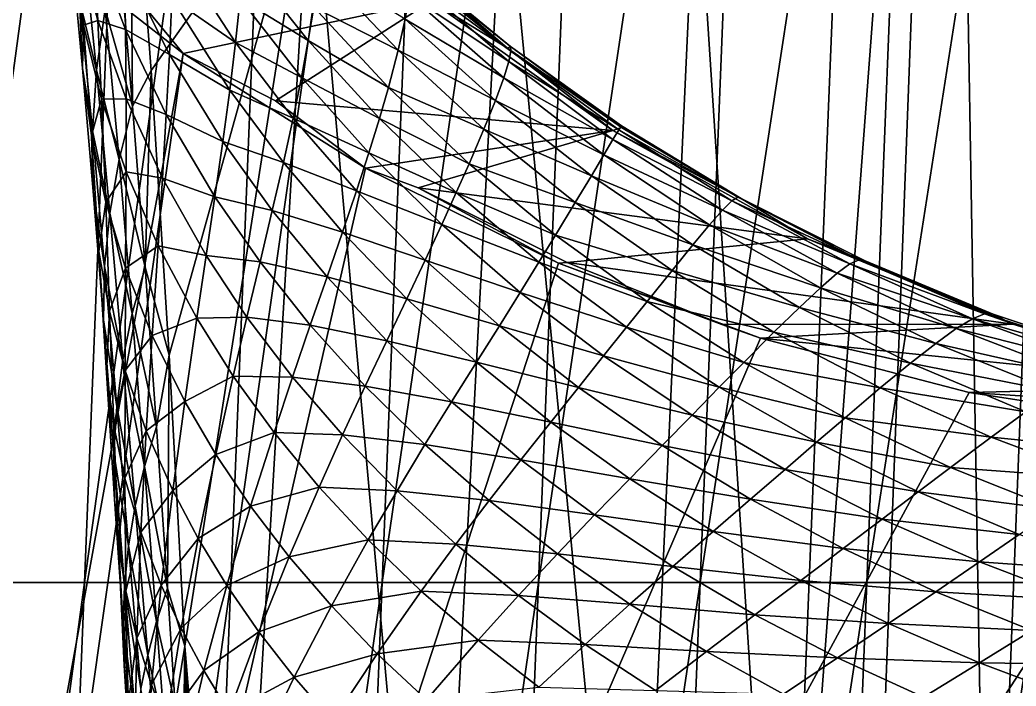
# Model space of a CAD drawing. Extents: x -53 to 3.8, y 0 to 88.2.
# Drawn here: x -45.951 to -43.999, y 14.223 to 15.528 of the extents above; entities that cross this region are included whole.
import ezdxf

# ---------------------------------------------------------------- set-up
doc = ezdxf.new("R2010")
doc.units = 0

msp = doc.modelspace()

# ---------------------------------------------------------------- linework, layer by layer
for points in [[(-44.4607, 8.78113, 17.4452), (-44.4536, 13.2264, 16.107), (-44.1279, 17.5623, 16.2868)], [(-44.4607, 8.78113, 17.4452), (-44.1279, 17.5623, 16.2868), (-44.0528, 13.1717, 17.5655)], [(-44.4536, 13.2264, 16.107), (-44.3458, 15.8717, 15.7736), (-44.1279, 17.5623, 16.2868)], [(-44.0528, 13.1717, 17.5655), (-44.1279, 17.5623, 16.2868), (-43.8821, 17.5623, 16.9737)], [(-43.8821, 17.5623, 16.9737), (-43.786, 13.1717, 18.2558), (-44.0528, 13.1717, 17.5655)], [(-45.7089, 17.3109, 22.4125), (-46.1002, 14.4258, 22.3728), (-45.8242, 14.4258, 22.8472)], [(-45.9852, 17.3109, 21.943), (-46.1002, 14.4258, 22.3728), (-45.7089, 17.3109, 22.4125)], [(-45.4224, 17.3109, 22.8758), (-45.8242, 14.4258, 22.8472), (-45.5379, 14.4258, 23.3155)], [(-45.7089, 17.3109, 22.4125), (-45.8242, 14.4258, 22.8472), (-45.4224, 17.3109, 22.8758)], [(-45.5379, 14.4258, 23.3155), (-45.1258, 17.3109, 23.3329), (-45.4224, 17.3109, 22.8758)], [(-45.2414, 14.4258, 23.7774), (-45.1258, 17.3109, 23.3329), (-45.5379, 14.4258, 23.3155)], [(-45.2414, 14.4258, 23.7774), (-44.8193, 17.3109, 23.7833), (-45.1258, 17.3109, 23.3329)], [(-44.9348, 14.4258, 24.2327), (-44.8193, 17.3109, 23.7833), (-45.2414, 14.4258, 23.7774)], [(-44.503, 17.3109, 24.227), (-44.9348, 14.4258, 24.2327), (-44.6182, 14.4258, 24.6811)], [(-44.8193, 17.3109, 23.7833), (-44.9348, 14.4258, 24.2327), (-44.503, 17.3109, 24.227)], [(-44.177, 17.3109, 24.6636), (-44.6182, 14.4258, 24.6811), (-44.2918, 14.4258, 25.1225)], [(-44.503, 17.3109, 24.227), (-44.6182, 14.4258, 24.6811), (-44.177, 17.3109, 24.6636)], [(-44.2918, 14.4258, 25.1225), (-43.8415, 17.3109, 25.093), (-44.177, 17.3109, 24.6636)], [(-43.9557, 14.4258, 25.5566), (-43.8415, 17.3109, 25.093), (-44.2918, 14.4258, 25.1225)], [(-45.7566, 15.6679, 9.07739), (-45.7351, 15.9698, 9.08624), (-45.7303, 15.3589, 9.32669)], [(-45.7351, 15.9698, 9.08624), (-45.38, 15.8717, 10.8239), (-45.6938, 15.429, 9.49342)], [(-45.7351, 15.9698, 9.08624), (-45.6938, 15.429, 9.49342), (-45.7303, 15.3589, 9.32669)], [(-45.6938, 15.429, 9.49342), (-45.38, 15.8717, 10.8239), (-45.6585, 14.8709, 9.8745)], [(-45.6585, 14.8709, 9.8745), (-45.38, 15.8717, 10.8239), (-45.6277, 14.3007, 10.2354)], [(-45.38, 15.8717, 10.8239), (-45.5381, 13.2264, 11.0526), (-45.6277, 14.3007, 10.2354)], [(-45.5381, 13.2264, 11.0526), (-45.38, 15.8717, 10.8239), (-45.1428, 13.2264, 12.8948)], [(-45.1428, 13.2264, 12.8948), (-45.38, 15.8717, 10.8239), (-45.0031, 15.8717, 12.6278)], [(-45.0031, 15.8717, 12.6278), (-44.7475, 13.2264, 14.7369), (-45.1428, 13.2264, 12.8948)], [(-44.6262, 15.8717, 14.4318), (-44.7475, 13.2264, 14.7369), (-45.0031, 15.8717, 12.6278)], [(-44.7475, 13.2264, 14.7369), (-44.6262, 15.8717, 14.4318), (-44.4536, 13.2264, 16.107)], [(-44.6262, 15.8717, 14.4318), (-44.3458, 15.8717, 15.7736), (-44.4536, 13.2264, 16.107)], [(-45.9621, 15.7213), (-45.6309, 15.462), (-46.4943, 10.7043)], [(-45.6309, 15.462), (-45.9621, 15.7213), (-45.7145, 15.5634, 0.26692)], [(-45.8011, 15.4298, 8.76903), (-45.8339, 15.5669, 8.33316), (-45.8286, 15.7006, 8.4966)], [(-45.7836, 15.5489, 8.92383), (-45.8011, 15.4298, 8.76903), (-45.8286, 15.7006, 8.4966)], [(-45.8265, 15.5176, 7.71297), (-45.8397, 15.6827, 7.48003), (-45.8495, 15.6642, 7.88228)], [(-45.7981, 15.5267, 7.30871), (-45.8061, 15.6729, 7.07586), (-45.8397, 15.6827, 7.48003)], [(-45.8265, 15.5176, 7.71297), (-45.7981, 15.5267, 7.30871), (-45.8397, 15.6827, 7.48003)], [(-45.7439, 15.509, 6.90478), (-45.8061, 15.6729, 7.07586), (-45.7981, 15.5267, 7.30871)], [(-45.7439, 15.509, 6.90478), (-45.7459, 15.6368, 6.67448), (-45.8061, 15.6729, 7.07586)], [(-45.6531, 15.5704, 6.27397), (-45.5284, 15.4839, 5.8855), (-45.6505, 15.6727, 6.05254)], [(-45.5284, 15.4839, 5.8855), (-45.5196, 15.5699, 5.67177), (-45.6505, 15.6727, 6.05254)], [(-45.828, 15.4337, 8.16927), (-45.8265, 15.5176, 7.71297), (-45.8495, 15.6642, 7.88228)], [(-45.828, 15.4337, 8.16927), (-45.8495, 15.6642, 7.88228), (-45.8339, 15.5669, 8.33316)], [(-45.7303, 15.3589, 9.32669), (-45.7836, 15.5489, 8.92383), (-45.7566, 15.6679, 9.07739)], [(-45.6578, 15.4604, 6.49938), (-45.6531, 15.5704, 6.27397), (-45.7459, 15.6368, 6.67448)], [(-45.7439, 15.509, 6.90478), (-45.6578, 15.4604, 6.49938), (-45.7459, 15.6368, 6.67448)], [(-45.5196, 15.5699, 5.67177), (-45.386, 15.4878, 5.33636), (-45.5133, 15.6485, 5.46259)], [(-45.386, 15.4878, 5.33636), (-45.3754, 15.5533, 5.13618), (-45.5133, 15.6485, 5.46259)], [(-45.3754, 15.5533, 5.13618), (-45.2096, 15.4687, 4.75332), (-45.3653, 15.633, 4.86438)], [(-45.2096, 15.4687, 4.75332), (-45.1959, 15.5293, 4.49769), (-45.3653, 15.633, 4.86438)], [(-45.1963, 15.6456, 3.54918), (-44.9959, 15.4729, 3.2748), (-45.2083, 15.6438, 3.3287)], [(-44.9959, 15.4729, 3.2748), (-45.1453, 15.5647, 3.09951), (-45.2083, 15.6438, 3.3287)], [(-44.99, 15.4756, 3.48546), (-44.9959, 15.4729, 3.2748), (-45.1963, 15.6456, 3.54918)], [(-45.1886, 15.6352, 3.77643), (-44.99, 15.4756, 3.48546), (-45.1963, 15.6456, 3.54918)], [(-44.9889, 15.4668, 3.7031), (-44.99, 15.4756, 3.48546), (-45.1886, 15.6352, 3.77643)], [(-45.1857, 15.6124, 4.01041), (-44.9889, 15.4668, 3.7031), (-45.1886, 15.6352, 3.77643)], [(-45.1881, 15.5771, 4.25062), (-44.9931, 15.4463, 3.92776), (-45.1857, 15.6124, 4.01041)], [(-44.9931, 15.4463, 3.92776), (-44.9889, 15.4668, 3.7031), (-45.1857, 15.6124, 4.01041)], [(-45.1959, 15.5293, 4.49769), (-45.0032, 15.4142, 4.15905), (-45.1881, 15.5771, 4.25062)], [(-45.0032, 15.4142, 4.15905), (-44.9931, 15.4463, 3.92776), (-45.1881, 15.5771, 4.25062)], [(-45.809, 15.3107, 8.61339), (-45.828, 15.4337, 8.16927), (-45.8339, 15.5669, 8.33316)], [(-45.809, 15.3107, 8.61339), (-45.8339, 15.5669, 8.33316), (-45.8011, 15.4298, 8.76903)], [(-45.1453, 15.5647, 3.09951), (-45.6309, 15.462), (-45.7145, 15.5634, 0.26692)], [(-45.6578, 15.4604, 6.49938), (-45.5398, 15.3905, 6.10394), (-45.6531, 15.5704, 6.27397)], [(-45.5398, 15.3905, 6.10394), (-45.5284, 15.4839, 5.8855), (-45.6531, 15.5704, 6.27397)], [(-45.4501, 15.3697, 0.21358), (-45.6309, 15.462), (-45.1453, 15.5647, 3.09951)], [(-45.5284, 15.4839, 5.8855), (-45.3993, 15.4153, 5.54149), (-45.5196, 15.5699, 5.67177)], [(-45.3993, 15.4153, 5.54149), (-45.386, 15.4878, 5.33636), (-45.5196, 15.5699, 5.67177)], [(-44.7892, 15.3111, 3.02766), (-45.4501, 15.3697, 0.21358), (-45.1453, 15.5647, 3.09951)], [(-45.386, 15.4878, 5.33636), (-45.229, 15.3953, 5.01782), (-45.3754, 15.5533, 5.13618)], [(-45.229, 15.3953, 5.01782), (-45.2096, 15.4687, 4.75332), (-45.3754, 15.5533, 5.13618)], [(-44.9959, 15.4729, 3.2748), (-44.7892, 15.3111, 3.02766), (-45.1453, 15.5647, 3.09951)], [(-45.7565, 15.2543, 9.18297), (-45.8011, 15.4298, 8.76903), (-45.7836, 15.5489, 8.92383)], [(-45.7303, 15.3589, 9.32669), (-45.7565, 15.2543, 9.18297), (-45.7836, 15.5489, 8.92383)], [(-45.8109, 15.3015, 8.00536), (-45.8265, 15.5176, 7.71297), (-45.828, 15.4337, 8.16927)], [(-45.7909, 15.3728, 7.54426), (-45.7981, 15.5267, 7.30871), (-45.8265, 15.5176, 7.71297)], [(-45.8109, 15.3015, 8.00536), (-45.7909, 15.3728, 7.54426), (-45.8265, 15.5176, 7.71297)], [(-45.743, 15.3734, 7.13871), (-45.7439, 15.509, 6.90478), (-45.7981, 15.5267, 7.30871)], [(-45.7909, 15.3728, 7.54426), (-45.743, 15.3734, 7.13871), (-45.7981, 15.5267, 7.30871)], [(-45.2096, 15.4687, 4.75332), (-45.0193, 15.3703, 4.39771), (-45.1959, 15.5293, 4.49769)], [(-45.0193, 15.3703, 4.39771), (-45.0032, 15.4142, 4.15905), (-45.1959, 15.5293, 4.49769)], [(-45.6641, 15.3428, 6.72925), (-45.7439, 15.509, 6.90478), (-45.743, 15.3734, 7.13871)], [(-45.6641, 15.3428, 6.72925), (-45.6578, 15.4604, 6.49938), (-45.7439, 15.509, 6.90478)], [(-45.5398, 15.3905, 6.10394), (-45.4156, 15.3355, 5.7519), (-45.5284, 15.4839, 5.8855)], [(-45.4156, 15.3355, 5.7519), (-45.3993, 15.4153, 5.54149), (-45.5284, 15.4839, 5.8855)], [(-45.3993, 15.4153, 5.54149), (-45.2467, 15.3347, 5.2134), (-45.386, 15.4878, 5.33636)], [(-45.2467, 15.3347, 5.2134), (-45.229, 15.3953, 5.01782), (-45.386, 15.4878, 5.33636)], [(-44.99, 15.4756, 3.48546), (-44.7723, 15.3174, 3.21981), (-44.9959, 15.4729, 3.2748)], [(-44.7724, 15.3204, 3.42176), (-44.7723, 15.3174, 3.21981), (-44.99, 15.4756, 3.48546)], [(-44.9889, 15.4668, 3.7031), (-44.7724, 15.3204, 3.42176), (-44.99, 15.4756, 3.48546)], [(-46.4943, 10.7043), (-45.6309, 15.462), (-46.3078, 10.7126)], [(-45.6309, 15.462), (-45.2739, 15.2377), (-46.3078, 10.7126)], [(-45.6641, 15.3428, 6.72925), (-45.5536, 15.2897, 6.3275), (-45.6578, 15.4604, 6.49938)], [(-45.5536, 15.2897, 6.3275), (-45.5398, 15.3905, 6.10394), (-45.6578, 15.4604, 6.49938)], [(-45.4501, 15.3697, 0.21358), (-45.2739, 15.2377), (-45.6309, 15.462)], [(-45.229, 15.3953, 5.01782), (-45.0419, 15.3142, 4.64554), (-45.2096, 15.4687, 4.75332)], [(-45.0419, 15.3142, 4.64554), (-45.0193, 15.3703, 4.39771), (-45.2096, 15.4687, 4.75332)], [(-44.7723, 15.3174, 3.21981), (-44.7892, 15.3111, 3.02766), (-44.9959, 15.4729, 3.2748)], [(-44.9931, 15.4463, 3.92776), (-44.7778, 15.3126, 3.63078), (-44.9889, 15.4668, 3.7031)], [(-44.7778, 15.3126, 3.63078), (-44.7724, 15.3204, 3.42176), (-44.9889, 15.4668, 3.7031)], [(-45.0032, 15.4142, 4.15905), (-44.7891, 15.2937, 3.84701), (-44.9931, 15.4463, 3.92776)], [(-44.7891, 15.2937, 3.84701), (-44.7778, 15.3126, 3.63078), (-44.9931, 15.4463, 3.92776)], [(-45.8073, 15.1921, 8.45727), (-45.8109, 15.3015, 8.00536), (-45.828, 15.4337, 8.16927)], [(-45.8073, 15.1921, 8.45727), (-45.828, 15.4337, 8.16927), (-45.809, 15.3107, 8.61339)], [(-45.7747, 15.1496, 9.03817), (-45.809, 15.3107, 8.61339), (-45.8011, 15.4298, 8.76903)], [(-45.7747, 15.1496, 9.03817), (-45.8011, 15.4298, 8.76903), (-45.7565, 15.2543, 9.18297)], [(-45.7303, 15.3589, 9.32669), (-45.6938, 15.429, 9.49342), (-45.7057, 15.0432, 9.56865)], [(-45.6585, 14.8709, 9.8745), (-45.7057, 15.0432, 9.56865), (-45.6938, 15.429, 9.49342)], [(-45.4156, 15.3355, 5.7519), (-45.2675, 15.2674, 5.41455), (-45.3993, 15.4153, 5.54149)], [(-45.2675, 15.2674, 5.41455), (-45.2467, 15.3347, 5.2134), (-45.3993, 15.4153, 5.54149)], [(-45.0193, 15.3703, 4.39771), (-44.8068, 15.2638, 4.07012), (-45.0032, 15.4142, 4.15905)], [(-44.8068, 15.2638, 4.07012), (-44.7891, 15.2937, 3.84701), (-45.0032, 15.4142, 4.15905)], [(-45.5536, 15.2897, 6.3275), (-45.4347, 15.2487, 5.96781), (-45.5398, 15.3905, 6.10394)], [(-45.4347, 15.2487, 5.96781), (-45.4156, 15.3355, 5.7519), (-45.5398, 15.3905, 6.10394)], [(-45.2467, 15.3347, 5.2134), (-45.071, 15.2461, 4.90303), (-45.229, 15.3953, 5.01782)], [(-45.071, 15.2461, 4.90303), (-45.0419, 15.3142, 4.64554), (-45.229, 15.3953, 5.01782)], [(-45.7828, 15.1706, 7.84189), (-45.7909, 15.3728, 7.54426), (-45.8109, 15.3015, 8.00536)], [(-45.743, 15.2302, 7.3767), (-45.743, 15.3734, 7.13871), (-45.7909, 15.3728, 7.54426)], [(-45.7828, 15.1706, 7.84189), (-45.743, 15.2302, 7.3767), (-45.7909, 15.3728, 7.54426)], [(-45.7057, 15.0432, 9.56865), (-45.7565, 15.2543, 9.18297), (-45.7303, 15.3589, 9.32669)], [(-45.6717, 15.2176, 6.96409), (-45.6641, 15.3428, 6.72925), (-45.743, 15.3734, 7.13871)], [(-45.743, 15.2302, 7.3767), (-45.6717, 15.2176, 6.96409), (-45.743, 15.3734, 7.13871)], [(-45.2739, 15.2377), (-45.4501, 15.3697, 0.21358), (-44.7892, 15.3111, 3.02766)], [(-45.0419, 15.3142, 4.64554), (-44.8313, 15.2227, 4.30097), (-45.0193, 15.3703, 4.39771)], [(-44.8313, 15.2227, 4.30097), (-44.8068, 15.2638, 4.07012), (-45.0193, 15.3703, 4.39771)], [(-45.5692, 15.1815, 6.55673), (-45.6641, 15.3428, 6.72925), (-45.6717, 15.2176, 6.96409)], [(-45.5692, 15.1815, 6.55673), (-45.5536, 15.2897, 6.3275), (-45.6641, 15.3428, 6.72925)], [(-45.4347, 15.2487, 5.96781), (-45.2915, 15.1932, 5.62161), (-45.4156, 15.3355, 5.7519)], [(-45.2915, 15.1932, 5.62161), (-45.2675, 15.2674, 5.41455), (-45.4156, 15.3355, 5.7519)], [(-45.2675, 15.2674, 5.41455), (-45.096, 15.1897, 5.09415), (-45.2467, 15.3347, 5.2134)], [(-45.096, 15.1897, 5.09415), (-45.071, 15.2461, 4.90303), (-45.2467, 15.3347, 5.2134)], [(-44.5443, 15.1809, 3.35837), (-44.7724, 15.3204, 3.42176), (-44.7778, 15.3126, 3.63078)], [(-44.5383, 15.1782, 3.16402), (-44.7723, 15.3174, 3.21981), (-44.7724, 15.3204, 3.42176)], [(-44.5383, 15.1782, 3.16402), (-44.7724, 15.3204, 3.42176), (-44.5443, 15.1809, 3.35837)], [(-45.796, 15.074, 8.30104), (-45.7828, 15.1706, 7.84189), (-45.8109, 15.3015, 8.00536)], [(-45.796, 15.074, 8.30104), (-45.8109, 15.3015, 8.00536), (-45.8073, 15.1921, 8.45727)], [(-45.7849, 15.0448, 8.8926), (-45.8073, 15.1921, 8.45727), (-45.809, 15.3107, 8.61339)], [(-45.7849, 15.0448, 8.8926), (-45.809, 15.3107, 8.61339), (-45.7747, 15.1496, 9.03817)], [(-45.171, 15.1989, 0.15727), (-45.2739, 15.2377), (-44.7892, 15.3111, 3.02766)], [(-45.171, 15.1989, 0.15727), (-44.7892, 15.3111, 3.02766), (-44.4078, 15.0992, 2.95069)], [(-45.071, 15.2461, 4.90303), (-44.8629, 15.1702, 4.54146), (-45.0419, 15.3142, 4.64554)], [(-44.8629, 15.1702, 4.54146), (-44.8313, 15.2227, 4.30097), (-45.0419, 15.3142, 4.64554)], [(-44.5383, 15.1782, 3.16402), (-44.7892, 15.3111, 3.02766), (-44.7723, 15.3174, 3.21981)], [(-44.4078, 15.0992, 2.95069), (-44.7892, 15.3111, 3.02766), (-44.5383, 15.1782, 3.16402)], [(-44.7891, 15.2937, 3.84701), (-44.5561, 15.1733, 3.55982), (-44.7778, 15.3126, 3.63078)], [(-44.5561, 15.1733, 3.55982), (-44.5443, 15.1809, 3.35837), (-44.7778, 15.3126, 3.63078)], [(-45.5692, 15.1815, 6.55673), (-45.4565, 15.1547, 6.18971), (-45.5536, 15.2897, 6.3275)], [(-45.4565, 15.1547, 6.18971), (-45.4347, 15.2487, 5.96781), (-45.5536, 15.2897, 6.3275)], [(-44.8068, 15.2638, 4.07012), (-44.5744, 15.1552, 3.76853), (-44.7891, 15.2937, 3.84701)], [(-44.5744, 15.1552, 3.76853), (-44.5561, 15.1733, 3.55982), (-44.7891, 15.2937, 3.84701)], [(-45.2915, 15.1932, 5.62161), (-45.1245, 15.1268, 5.29135), (-45.2675, 15.2674, 5.41455)], [(-45.1245, 15.1268, 5.29135), (-45.096, 15.1897, 5.09415), (-45.2675, 15.2674, 5.41455)], [(-44.8313, 15.2227, 4.30097), (-44.5997, 15.1265, 3.98423), (-44.8068, 15.2638, 4.07012)], [(-44.5997, 15.1265, 3.98423), (-44.5744, 15.1552, 3.76853), (-44.8068, 15.2638, 4.07012)], [(-45.7307, 14.9525, 9.43687), (-45.7747, 15.1496, 9.03817), (-45.7565, 15.2543, 9.18297)], [(-45.7565, 15.2543, 9.18297), (-45.7057, 15.0432, 9.56865), (-45.7307, 14.9525, 9.43687)], [(-45.4565, 15.1547, 6.18971), (-45.3189, 15.1123, 5.8349), (-45.4347, 15.2487, 5.96781)], [(-45.3189, 15.1123, 5.8349), (-45.2915, 15.1932, 5.62161), (-45.4347, 15.2487, 5.96781)], [(-45.096, 15.1897, 5.09415), (-44.9018, 15.1062, 4.79225), (-45.071, 15.2461, 4.90303)], [(-44.9018, 15.1062, 4.79225), (-44.8629, 15.1702, 4.54146), (-45.071, 15.2461, 4.90303)], [(-46.3078, 10.7126), (-45.2739, 15.2377), (-44.8955, 15.051)], [(-45.7438, 15.0415, 7.67932), (-45.743, 15.2302, 7.3767), (-45.7828, 15.1706, 7.84189)], [(-45.7438, 15.0415, 7.67932), (-45.6803, 15.085, 7.20436), (-45.743, 15.2302, 7.3767)], [(-45.6803, 15.085, 7.20436), (-45.6717, 15.2176, 6.96409), (-45.743, 15.2302, 7.3767)], [(-44.8955, 15.051), (-45.2739, 15.2377), (-45.171, 15.1989, 0.15727)], [(-44.8629, 15.1702, 4.54146), (-44.6326, 15.0873, 4.20789), (-44.8313, 15.2227, 4.30097)], [(-44.6326, 15.0873, 4.20789), (-44.5997, 15.1265, 3.98423), (-44.8313, 15.2227, 4.30097)], [(-45.6803, 15.085, 7.20436), (-45.5863, 15.066, 6.79219), (-45.6717, 15.2176, 6.96409)], [(-45.5863, 15.066, 6.79219), (-45.5692, 15.1815, 6.55673), (-45.6717, 15.2176, 6.96409)], [(-45.7871, 14.9402, 8.74655), (-45.796, 15.074, 8.30104), (-45.8073, 15.1921, 8.45727)], [(-45.7871, 14.9402, 8.74655), (-45.8073, 15.1921, 8.45727), (-45.7849, 15.0448, 8.8926)], [(-45.3189, 15.1123, 5.8349), (-45.1567, 15.0575, 5.49504), (-45.2915, 15.1932, 5.62161)], [(-45.1567, 15.0575, 5.49504), (-45.1245, 15.1268, 5.29135), (-45.2915, 15.1932, 5.62161)], [(-44.879, 15.0524, 0.09836), (-44.8955, 15.051), (-45.171, 15.1989, 0.15727)], [(-45.171, 15.1989, 0.15727), (-44.4078, 15.0992, 2.95069), (-44.879, 15.0524, 0.09836)], [(-45.1245, 15.1268, 5.29135), (-44.9344, 15.0532, 4.97903), (-45.096, 15.1897, 5.09415)], [(-44.9344, 15.0532, 4.97903), (-44.9018, 15.1062, 4.79225), (-45.096, 15.1897, 5.09415)], [(-45.7751, 14.957, 8.14507), (-45.7828, 15.1706, 7.84189), (-45.796, 15.074, 8.30104)], [(-45.7751, 14.957, 8.14507), (-45.7438, 15.0415, 7.67932), (-45.7828, 15.1706, 7.84189)], [(-45.4805, 15.0536, 6.41821), (-45.5692, 15.1815, 6.55673), (-45.5863, 15.066, 6.79219)], [(-45.4805, 15.0536, 6.41821), (-45.4565, 15.1547, 6.18971), (-45.5692, 15.1815, 6.55673)], [(-44.9018, 15.1062, 4.79225), (-44.6734, 15.0372, 4.44152), (-44.8629, 15.1702, 4.54146)], [(-44.6734, 15.0372, 4.44152), (-44.6326, 15.0873, 4.20789), (-44.8629, 15.1702, 4.54146)], [(-44.5744, 15.1552, 3.76853), (-44.3248, 15.0497, 3.49054), (-44.5561, 15.1733, 3.55982)], [(-44.5561, 15.1733, 3.55982), (-44.3068, 15.0578, 3.29562), (-44.5443, 15.1809, 3.35837)], [(-44.3248, 15.0497, 3.49054), (-44.3068, 15.0578, 3.29562), (-44.5561, 15.1733, 3.55982)], [(-44.5443, 15.1809, 3.35837), (-44.2953, 15.056, 3.10768), (-44.5383, 15.1782, 3.16402)], [(-44.3068, 15.0578, 3.29562), (-44.2953, 15.056, 3.10768), (-44.5443, 15.1809, 3.35837)], [(-44.2953, 15.056, 3.10768), (-44.4078, 15.0992, 2.95069), (-44.5383, 15.1782, 3.16402)], [(-45.7492, 14.8616, 9.30419), (-45.7849, 15.0448, 8.8926), (-45.7747, 15.1496, 9.03817)], [(-45.7492, 14.8616, 9.30419), (-45.7747, 15.1496, 9.03817), (-45.7307, 14.9525, 9.43687)], [(-45.4805, 15.0536, 6.41821), (-45.3492, 15.0245, 6.05498), (-45.4565, 15.1547, 6.18971)], [(-45.3492, 15.0245, 6.05498), (-45.3189, 15.1123, 5.8349), (-45.4565, 15.1547, 6.18971)], [(-44.5997, 15.1265, 3.98423), (-44.3499, 15.0314, 3.69268), (-44.5744, 15.1552, 3.76853)], [(-44.3499, 15.0314, 3.69268), (-44.3248, 15.0497, 3.49054), (-44.5744, 15.1552, 3.76853)], [(-45.1567, 15.0575, 5.49504), (-44.971, 14.994, 5.17233), (-45.1245, 15.1268, 5.29135)], [(-44.971, 14.994, 5.17233), (-44.9344, 15.0532, 4.97903), (-45.1245, 15.1268, 5.29135)], [(-44.6326, 15.0873, 4.20789), (-44.3828, 15.0031, 3.90177), (-44.5997, 15.1265, 3.98423)], [(-44.3828, 15.0031, 3.90177), (-44.3499, 15.0314, 3.69268), (-44.5997, 15.1265, 3.98423)], [(-45.3492, 15.0245, 6.05498), (-45.1927, 14.9817, 5.7056), (-45.3189, 15.1123, 5.8349)], [(-45.1927, 14.9817, 5.7056), (-45.1567, 15.0575, 5.49504), (-45.3189, 15.1123, 5.8349)], [(-44.9344, 15.0532, 4.97903), (-44.7223, 14.9763, 4.68591), (-44.9018, 15.1062, 4.79225)], [(-44.7223, 14.9763, 4.68591), (-44.6734, 15.0372, 4.44152), (-44.9018, 15.1062, 4.79225)], [(-45.6917, 14.9094, 7.51184), (-45.6803, 15.085, 7.20436), (-45.7438, 15.0415, 7.67932)], [(-45.6917, 14.9094, 7.51184), (-45.6045, 14.9432, 7.03443), (-45.6803, 15.085, 7.20436)], [(-45.6045, 14.9432, 7.03443), (-45.5863, 15.066, 6.79219), (-45.6803, 15.085, 7.20436)], [(-44.879, 15.0524, 0.09836), (-44.4078, 15.0992, 2.95069), (-44.0058, 14.9317, 2.86957)], [(-44.6734, 15.0372, 4.44152), (-44.424, 14.9647, 4.11888), (-44.6326, 15.0873, 4.20789)], [(-44.424, 14.9647, 4.11888), (-44.3828, 15.0031, 3.90177), (-44.6326, 15.0873, 4.20789)], [(-44.0058, 14.9317, 2.86957), (-44.4078, 15.0992, 2.95069), (-44.2953, 15.056, 3.10768)], [(-45.7811, 14.8361, 8.60031), (-45.7751, 14.957, 8.14507), (-45.796, 15.074, 8.30104)], [(-45.7811, 14.8361, 8.60031), (-45.796, 15.074, 8.30104), (-45.7871, 14.9402, 8.74655)], [(-45.6045, 14.9432, 7.03443), (-45.5061, 14.9454, 6.65394), (-45.5863, 15.066, 6.79219)], [(-45.5061, 14.9454, 6.65394), (-45.4805, 15.0536, 6.41821), (-45.5863, 15.066, 6.79219)], [(-44.8955, 15.051), (-44.5001, 14.904), (-46.3078, 10.7126)], [(-45.382, 14.9298, 6.28254), (-45.4805, 15.0536, 6.41821), (-45.5061, 14.9454, 6.65394)], [(-45.382, 14.9298, 6.28254), (-45.3492, 15.0245, 6.05498), (-45.4805, 15.0536, 6.41821)], [(-45.1927, 14.9817, 5.7056), (-45.0116, 14.9288, 5.3726), (-45.1567, 15.0575, 5.49504)], [(-45.0116, 14.9288, 5.3726), (-44.971, 14.994, 5.17233), (-45.1567, 15.0575, 5.49504)], [(-44.971, 14.994, 5.17233), (-44.7626, 14.9258, 4.86847), (-44.9344, 15.0532, 4.97903)], [(-44.7626, 14.9258, 4.86847), (-44.7223, 14.9763, 4.68591), (-44.9344, 15.0532, 4.97903)], [(-44.576, 14.9314, 0.03723), (-44.8955, 15.051), (-44.879, 15.0524, 0.09836)], [(-44.576, 14.9314, 0.03723), (-44.5001, 14.904), (-44.8955, 15.051)], [(-44.0058, 14.9317, 2.86957), (-44.576, 14.9314, 0.03723), (-44.879, 15.0524, 0.09836)], [(-44.3499, 15.0314, 3.69268), (-44.0849, 14.9424, 3.42328), (-44.3248, 15.0497, 3.49054)], [(-44.3248, 15.0497, 3.49054), (-44.061, 14.9518, 3.23378), (-44.3068, 15.0578, 3.29562)], [(-44.0849, 14.9424, 3.42328), (-44.061, 14.9518, 3.23378), (-44.3248, 15.0497, 3.49054)], [(-44.3068, 15.0578, 3.29562), (-44.0441, 14.9516, 3.05105), (-44.2953, 15.056, 3.10768)], [(-44.061, 14.9518, 3.23378), (-44.0441, 14.9516, 3.05105), (-44.3068, 15.0578, 3.29562)], [(-44.0441, 14.9516, 3.05105), (-44.0058, 14.9317, 2.86957), (-44.2953, 15.056, 3.10768)], [(-45.7612, 14.7706, 9.17082), (-45.7871, 14.9402, 8.74655), (-45.7849, 15.0448, 8.8926)], [(-45.7612, 14.7706, 9.17082), (-45.7849, 15.0448, 8.8926), (-45.7492, 14.8616, 9.30419)], [(-45.7448, 14.8412, 7.98975), (-45.7438, 15.0415, 7.67932), (-45.7751, 14.957, 8.14507)], [(-45.7448, 14.8412, 7.98975), (-45.6917, 14.9094, 7.51184), (-45.7438, 15.0415, 7.67932)], [(-45.7307, 14.9525, 9.43687), (-45.7057, 15.0432, 9.56865), (-45.6833, 14.7308, 9.79792)], [(-45.6833, 14.7308, 9.79792), (-45.7057, 15.0432, 9.56865), (-45.6585, 14.8709, 9.8745)], [(-44.7223, 14.9763, 4.68591), (-44.4739, 14.9159, 4.34612), (-44.6734, 15.0372, 4.44152)], [(-44.4739, 14.9159, 4.34612), (-44.424, 14.9647, 4.11888), (-44.6734, 15.0372, 4.44152)], [(-44.3828, 15.0031, 3.90177), (-44.1167, 14.9231, 3.61981), (-44.3499, 15.0314, 3.69268)], [(-44.1167, 14.9231, 3.61981), (-44.0849, 14.9424, 3.42328), (-44.3499, 15.0314, 3.69268)], [(-45.382, 14.9298, 6.28254), (-45.2321, 14.8993, 5.92369), (-45.3492, 15.0245, 6.05498)], [(-45.2321, 14.8993, 5.92369), (-45.1927, 14.9817, 5.7056), (-45.3492, 15.0245, 6.05498)], [(-45.0116, 14.9288, 5.3726), (-44.8074, 14.8695, 5.0579), (-44.971, 14.994, 5.17233)], [(-44.8074, 14.8695, 5.0579), (-44.7626, 14.9258, 4.86847), (-44.971, 14.994, 5.17233)], [(-44.424, 14.9647, 4.11888), (-44.1569, 14.8941, 3.82311), (-44.3828, 15.0031, 3.90177)], [(-44.1569, 14.8941, 3.82311), (-44.1167, 14.9231, 3.61981), (-44.3828, 15.0031, 3.90177)], [(-45.2321, 14.8993, 5.92369), (-45.0566, 14.8573, 5.58031), (-45.1927, 14.9817, 5.7056)], [(-45.0566, 14.8573, 5.58031), (-45.0116, 14.9288, 5.3726), (-45.1927, 14.9817, 5.7056)], [(-44.7626, 14.9258, 4.86847), (-44.533, 14.8568, 4.58443), (-44.7223, 14.9763, 4.68591)], [(-44.533, 14.8568, 4.58443), (-44.4739, 14.9159, 4.34612), (-44.7223, 14.9763, 4.68591)], [(-45.7672, 14.7326, 8.45417), (-45.7751, 14.957, 8.14507), (-45.7811, 14.8361, 8.60031)], [(-45.7672, 14.7326, 8.45417), (-45.7448, 14.8412, 7.98975), (-45.7751, 14.957, 8.14507)], [(-45.7066, 14.6531, 9.67956), (-45.7492, 14.8616, 9.30419), (-45.7307, 14.9525, 9.43687)], [(-45.7066, 14.6531, 9.67956), (-45.7307, 14.9525, 9.43687), (-45.6833, 14.7308, 9.79792)], [(-44.4739, 14.9159, 4.34612), (-44.2063, 14.8554, 4.03432), (-44.424, 14.9647, 4.11888)], [(-44.2063, 14.8554, 4.03432), (-44.1569, 14.8941, 3.82311), (-44.424, 14.9647, 4.11888)], [(-44.0849, 14.9424, 3.42328), (-43.808, 14.8633, 3.17315), (-44.061, 14.9518, 3.23378)], [(-44.061, 14.9518, 3.23378), (-43.7862, 14.8653, 2.99443), (-44.0441, 14.9516, 3.05105)], [(-43.808, 14.8633, 3.17315), (-43.7862, 14.8653, 2.99443), (-44.061, 14.9518, 3.23378)], [(-43.7862, 14.8653, 2.99443), (-44.0058, 14.9317, 2.86957), (-44.0441, 14.9516, 3.05105)], [(-45.7666, 14.6797, 9.03698), (-45.7811, 14.8361, 8.60031), (-45.7871, 14.9402, 8.74655)], [(-45.7666, 14.6797, 9.03698), (-45.7871, 14.9402, 8.74655), (-45.7612, 14.7706, 9.17082)], [(-45.628, 14.7801, 7.34632), (-45.6045, 14.9432, 7.03443), (-45.6917, 14.9094, 7.51184)], [(-45.628, 14.7801, 7.34632), (-45.5329, 14.83, 6.8975), (-45.6045, 14.9432, 7.03443)], [(-45.5329, 14.83, 6.8975), (-45.5061, 14.9454, 6.65394), (-45.6045, 14.9432, 7.03443)], [(-45.5329, 14.83, 6.8975), (-45.4168, 14.8282, 6.51828), (-45.5061, 14.9454, 6.65394)], [(-45.4168, 14.8282, 6.51828), (-45.382, 14.9298, 6.28254), (-45.5061, 14.9454, 6.65394)], [(-45.2743, 14.8104, 6.15008), (-45.382, 14.9298, 6.28254), (-45.4168, 14.8282, 6.51828)], [(-45.2743, 14.8104, 6.15008), (-45.2321, 14.8993, 5.92369), (-45.382, 14.9298, 6.28254)], [(-45.0566, 14.8573, 5.58031), (-44.8568, 14.8074, 5.25471), (-45.0116, 14.9288, 5.3726)], [(-44.8568, 14.8074, 5.25471), (-44.8074, 14.8695, 5.0579), (-45.0116, 14.9288, 5.3726)], [(-44.5001, 14.904), (-44.576, 14.9314, 0.03723), (-44.0058, 14.9317, 2.86957)], [(-43.588, 14.8105, 2.78527), (-44.5001, 14.904), (-44.0058, 14.9317, 2.86957)], [(-44.1167, 14.9231, 3.61981), (-43.8376, 14.8518, 3.35833), (-44.0849, 14.9424, 3.42328)], [(-43.8376, 14.8518, 3.35833), (-43.808, 14.8633, 3.17315), (-44.0849, 14.9424, 3.42328)], [(-43.7862, 14.8653, 2.99443), (-43.588, 14.8105, 2.78527), (-44.0058, 14.9317, 2.86957)], [(-45.7033, 14.7224, 7.82944), (-45.6917, 14.9094, 7.51184), (-45.7448, 14.8412, 7.98975)], [(-45.7033, 14.7224, 7.82944), (-45.628, 14.7801, 7.34632), (-45.6917, 14.9094, 7.51184)], [(-44.8074, 14.8695, 5.0579), (-44.5811, 14.808, 4.7629), (-44.7626, 14.9258, 4.86847)], [(-44.5811, 14.808, 4.7629), (-44.533, 14.8568, 4.58443), (-44.7626, 14.9258, 4.86847)], [(-44.533, 14.8568, 4.58443), (-44.2654, 14.8067, 4.25567), (-44.4739, 14.9159, 4.34612)], [(-44.2654, 14.8067, 4.25567), (-44.2063, 14.8554, 4.03432), (-44.4739, 14.9159, 4.34612)], [(-44.1569, 14.8941, 3.82311), (-43.8757, 14.8306, 3.55023), (-44.1167, 14.9231, 3.61981)], [(-43.8757, 14.8306, 3.55023), (-43.8376, 14.8518, 3.35833), (-44.1167, 14.9231, 3.61981)], [(-44.5001, 14.904), (-44.0915, 14.798), (-46.3078, 10.7126)], [(-45.2743, 14.8104, 6.15008), (-45.1054, 14.7796, 5.79621), (-45.2321, 14.8993, 5.92369)], [(-45.1054, 14.7796, 5.79621), (-45.0566, 14.8573, 5.58031), (-45.2321, 14.8993, 5.92369)], [(-44.0915, 14.798), (-44.5001, 14.904), (-43.588, 14.8105, 2.78527)], [(-44.2063, 14.8554, 4.03432), (-43.9231, 14.8, 3.74857), (-44.1569, 14.8941, 3.82311)], [(-43.9231, 14.8, 3.74857), (-43.8757, 14.8306, 3.55023), (-44.1569, 14.8941, 3.82311)], [(-45.6619, 14.4141, 10.0223), (-45.6833, 14.7308, 9.79792), (-45.6585, 14.8709, 9.8745)], [(-45.6277, 14.3007, 10.2354), (-45.6619, 14.4141, 10.0223), (-45.6585, 14.8709, 9.8745)], [(-45.7248, 14.5752, 9.56045), (-45.7612, 14.7706, 9.17082), (-45.7492, 14.8616, 9.30419)], [(-45.7248, 14.5752, 9.56045), (-45.7492, 14.8616, 9.30419), (-45.7066, 14.6531, 9.67956)], [(-45.1054, 14.7796, 5.79621), (-44.911, 14.7395, 5.45944), (-45.0566, 14.8573, 5.58031)], [(-44.911, 14.7395, 5.45944), (-44.8568, 14.8074, 5.25471), (-45.0566, 14.8573, 5.58031)], [(-44.8568, 14.8074, 5.25471), (-44.6342, 14.7537, 4.94849), (-44.8074, 14.8695, 5.0579)], [(-44.6342, 14.7537, 4.94849), (-44.5811, 14.808, 4.7629), (-44.8074, 14.8695, 5.0579)], [(-44.5811, 14.808, 4.7629), (-44.3345, 14.7482, 4.48823), (-44.533, 14.8568, 4.58443)], [(-44.3345, 14.7482, 4.48823), (-44.2654, 14.8067, 4.25567), (-44.533, 14.8568, 4.58443)], [(-44.2654, 14.8067, 4.25567), (-43.9805, 14.7598, 3.95455), (-44.2063, 14.8554, 4.03432)], [(-43.9805, 14.7598, 3.95455), (-43.9231, 14.8, 3.74857), (-44.2063, 14.8554, 4.03432)], [(-45.7655, 14.5891, 8.90289), (-45.7672, 14.7326, 8.45417), (-45.7811, 14.8361, 8.60031)], [(-45.7655, 14.5891, 8.90289), (-45.7811, 14.8361, 8.60031), (-45.7666, 14.6797, 9.03698)], [(-45.7452, 14.6299, 8.30843), (-45.7448, 14.8412, 7.98975), (-45.7672, 14.7326, 8.45417)], [(-45.7452, 14.6299, 8.30843), (-45.7033, 14.7224, 7.82944), (-45.7448, 14.8412, 7.98975)], [(-45.5673, 14.6764, 7.21263), (-45.5329, 14.83, 6.8975), (-45.628, 14.7801, 7.34632)], [(-45.5673, 14.6764, 7.21263), (-45.453, 14.7197, 6.76289), (-45.5329, 14.83, 6.8975)], [(-45.453, 14.7197, 6.76289), (-45.4168, 14.8282, 6.51828), (-45.5329, 14.83, 6.8975)], [(-45.453, 14.7197, 6.76289), (-45.3187, 14.7148, 6.38555), (-45.4168, 14.8282, 6.51828)], [(-45.3187, 14.7148, 6.38555), (-45.2743, 14.8104, 6.15008), (-45.4168, 14.8282, 6.51828)], [(-46.3078, 10.7126), (-44.0915, 14.798), (-43.6745, 14.734)], [(-45.1575, 14.6957, 6.02118), (-45.2743, 14.8104, 6.15008), (-45.3187, 14.7148, 6.38555)], [(-45.1575, 14.6957, 6.02118), (-45.1054, 14.7796, 5.79621), (-45.2743, 14.8104, 6.15008)], [(-44.911, 14.7395, 5.45944), (-44.6925, 14.694, 5.14178), (-44.8568, 14.8074, 5.25471)], [(-44.6925, 14.694, 5.14178), (-44.6342, 14.7537, 4.94849), (-44.8568, 14.8074, 5.25471)], [(-44.6342, 14.7537, 4.94849), (-44.3905, 14.7002, 4.66271), (-44.5811, 14.808, 4.7629)], [(-44.3905, 14.7002, 4.66271), (-44.3345, 14.7482, 4.48823), (-44.5811, 14.808, 4.7629)], [(-44.3345, 14.7482, 4.48823), (-44.0485, 14.7101, 4.1705), (-44.2654, 14.8067, 4.25567)], [(-44.0485, 14.7101, 4.1705), (-43.9805, 14.7598, 3.95455), (-44.2654, 14.8067, 4.25567)], [(-43.1597, 14.7372, 2.69885), (-44.0915, 14.798), (-43.588, 14.8105, 2.78527)], [(-43.6745, 14.734), (-44.0915, 14.798), (-43.1597, 14.7372, 2.69885)], [(-45.6516, 14.6056, 7.67064), (-45.628, 14.7801, 7.34632), (-45.7033, 14.7224, 7.82944)], [(-45.6516, 14.6056, 7.67064), (-45.5673, 14.6764, 7.21263), (-45.628, 14.7801, 7.34632)], [(-45.1575, 14.6957, 6.02118), (-44.9696, 14.6657, 5.67294), (-45.1054, 14.7796, 5.79621)], [(-44.9696, 14.6657, 5.67294), (-44.911, 14.7395, 5.45944), (-45.1054, 14.7796, 5.79621)], [(-45.7379, 14.4971, 9.44075), (-45.7666, 14.6797, 9.03698), (-45.7612, 14.7706, 9.17082)], [(-45.7379, 14.4971, 9.44075), (-45.7612, 14.7706, 9.17082), (-45.7248, 14.5752, 9.56045)], [(-44.6925, 14.694, 5.14178), (-44.4521, 14.6471, 4.8445), (-44.6342, 14.7537, 4.94849)], [(-44.4521, 14.6471, 4.8445), (-44.3905, 14.7002, 4.66271), (-44.6342, 14.7537, 4.94849)], [(-44.0485, 14.7101, 4.1705), (-43.7566, 14.6811, 3.88263), (-43.9805, 14.7598, 3.95455)], [(-43.6745, 14.734), (-43.253, 14.7126), (-46.3078, 10.7126)], [(-44.9696, 14.6657, 5.67294), (-44.7563, 14.6287, 5.34337), (-44.911, 14.7395, 5.45944)], [(-44.7563, 14.6287, 5.34337), (-44.6925, 14.694, 5.14178), (-44.911, 14.7395, 5.45944)], [(-44.3905, 14.7002, 4.66271), (-44.1277, 14.651, 4.39762), (-44.3345, 14.7482, 4.48823)], [(-44.1277, 14.651, 4.39762), (-44.0485, 14.7101, 4.1705), (-44.3345, 14.7482, 4.48823)], [(-45.7578, 14.4988, 8.76877), (-45.7452, 14.6299, 8.30843), (-45.7672, 14.7326, 8.45417)], [(-45.7578, 14.4988, 8.76877), (-45.7672, 14.7326, 8.45417), (-45.7655, 14.5891, 8.90289)], [(-45.7139, 14.5244, 8.15774), (-45.7033, 14.7224, 7.82944), (-45.7452, 14.6299, 8.30843)], [(-45.7139, 14.5244, 8.15774), (-45.6516, 14.6056, 7.67064), (-45.7033, 14.7224, 7.82944)], [(-45.7066, 14.6531, 9.67956), (-45.6833, 14.7308, 9.79792), (-45.6619, 14.4141, 10.0223)], [(-45.4991, 14.5749, 7.08086), (-45.453, 14.7197, 6.76289), (-45.5673, 14.6764, 7.21263)], [(-45.4991, 14.5749, 7.08086), (-45.3648, 14.6126, 6.63088), (-45.453, 14.7197, 6.76289)], [(-45.3648, 14.6126, 6.63088), (-45.3187, 14.7148, 6.38555), (-45.453, 14.7197, 6.76289)], [(-45.3648, 14.6126, 6.63088), (-45.2121, 14.6054, 6.25608), (-45.3187, 14.7148, 6.38555)], [(-45.2121, 14.6054, 6.25608), (-45.1575, 14.6957, 6.02118), (-45.3187, 14.7148, 6.38555)], [(-46.3078, 10.7126), (-5.90286, 14.7126), (-2.82602, 10.7126)], [(-43.253, 14.7126), (-5.90286, 14.7126), (-46.3078, 10.7126)], [(-45.0319, 14.586, 5.8962), (-45.1575, 14.6957, 6.02118), (-45.2121, 14.6054, 6.25608)], [(-45.0319, 14.586, 5.8962), (-44.9696, 14.6657, 5.67294), (-45.1575, 14.6957, 6.02118)], [(-44.4521, 14.6471, 4.8445), (-44.1915, 14.6029, 4.56825), (-44.3905, 14.7002, 4.66271)], [(-44.1915, 14.6029, 4.56825), (-44.1277, 14.651, 4.39762), (-44.3905, 14.7002, 4.66271)], [(-44.1277, 14.651, 4.39762), (-43.8331, 14.6293, 4.09387), (-44.0485, 14.7101, 4.1705)], [(-43.8331, 14.6293, 4.09387), (-43.7566, 14.6811, 3.88263), (-44.0485, 14.7101, 4.1705)], [(-45.7459, 14.4191, 9.32061), (-45.7655, 14.5891, 8.90289), (-45.7666, 14.6797, 9.03698)], [(-45.7459, 14.4191, 9.32061), (-45.7666, 14.6797, 9.03698), (-45.7379, 14.4971, 9.44075)], [(-45.6019, 14.5116, 7.54205), (-45.5673, 14.6764, 7.21263), (-45.6516, 14.6056, 7.67064)], [(-45.6019, 14.5116, 7.54205), (-45.4991, 14.5749, 7.08086), (-45.5673, 14.6764, 7.21263)], [(-44.7563, 14.6287, 5.34337), (-44.5194, 14.5888, 5.0342), (-44.6925, 14.694, 5.14178)], [(-44.5194, 14.5888, 5.0342), (-44.4521, 14.6471, 4.8445), (-44.6925, 14.694, 5.14178)], [(-45.0319, 14.586, 5.8962), (-44.825, 14.558, 5.55424), (-44.9696, 14.6657, 5.67294)], [(-44.825, 14.558, 5.55424), (-44.7563, 14.6287, 5.34337), (-44.9696, 14.6657, 5.67294)], [(-45.7248, 14.5752, 9.56045), (-45.7066, 14.6531, 9.67956), (-45.683, 14.3488, 9.91887)], [(-45.683, 14.3488, 9.91887), (-45.7066, 14.6531, 9.67956), (-45.6619, 14.4141, 10.0223)], [(-44.5194, 14.5888, 5.0342), (-44.2616, 14.5499, 4.74625), (-44.4521, 14.6471, 4.8445)], [(-44.2616, 14.5499, 4.74625), (-44.1915, 14.6029, 4.56825), (-44.4521, 14.6471, 4.8445)], [(-44.1915, 14.6029, 4.56825), (-43.9217, 14.5685, 4.31607), (-44.1277, 14.651, 4.39762)], [(-43.9217, 14.5685, 4.31607), (-43.8331, 14.6293, 4.09387), (-44.1277, 14.651, 4.39762)], [(-45.7436, 14.4091, 8.63485), (-45.7452, 14.6299, 8.30843), (-45.7578, 14.4988, 8.76877)], [(-45.7436, 14.4091, 8.63485), (-45.7139, 14.5244, 8.15774), (-45.7452, 14.6299, 8.30843)], [(-44.825, 14.558, 5.55424), (-44.5929, 14.5253, 5.23249), (-44.7563, 14.6287, 5.34337)], [(-44.5929, 14.5253, 5.23249), (-44.5194, 14.5888, 5.0342), (-44.7563, 14.6287, 5.34337)], [(-45.6741, 14.4202, 8.00813), (-45.6516, 14.6056, 7.67064), (-45.7139, 14.5244, 8.15774)], [(-45.6741, 14.4202, 8.00813), (-45.6019, 14.5116, 7.54205), (-45.6516, 14.6056, 7.67064)], [(-45.4236, 14.4759, 6.95127), (-45.3648, 14.6126, 6.63088), (-45.4991, 14.5749, 7.08086)], [(-45.4236, 14.4759, 6.95127), (-45.2687, 14.5088, 6.50179), (-45.3648, 14.6126, 6.63088)], [(-45.2687, 14.5088, 6.50179), (-45.2121, 14.6054, 6.25608), (-45.3648, 14.6126, 6.63088)], [(-45.2687, 14.5088, 6.50179), (-45.0972, 14.5003, 6.1302), (-45.2121, 14.6054, 6.25608)], [(-45.0972, 14.5003, 6.1302), (-45.0319, 14.586, 5.8962), (-45.2121, 14.6054, 6.25608)], [(-44.2616, 14.5499, 4.74625), (-43.9931, 14.5194, 4.4831), (-44.1915, 14.6029, 4.56825)], [(-43.9931, 14.5194, 4.4831), (-43.9217, 14.5685, 4.31607), (-44.1915, 14.6029, 4.56825)], [(-45.7487, 14.3412, 9.20019), (-45.7578, 14.4988, 8.76877), (-45.7655, 14.5891, 8.90289)], [(-45.7487, 14.3412, 9.20019), (-45.7655, 14.5891, 8.90289), (-45.7459, 14.4191, 9.32061)], [(-44.8979, 14.4817, 5.77549), (-45.0319, 14.586, 5.8962), (-45.0972, 14.5003, 6.1302)], [(-44.8979, 14.4817, 5.77549), (-44.825, 14.558, 5.55424), (-45.0319, 14.586, 5.8962)], [(-44.5929, 14.5253, 5.23249), (-44.3381, 14.4921, 4.93229), (-44.5194, 14.5888, 5.0342)], [(-44.3381, 14.4921, 4.93229), (-44.2616, 14.5499, 4.74625), (-44.5194, 14.5888, 5.0342)], [(-45.7379, 14.4971, 9.44075), (-45.7248, 14.5752, 9.56045), (-45.7004, 14.2834, 9.81489)], [(-45.7004, 14.2834, 9.81489), (-45.7248, 14.5752, 9.56045), (-45.683, 14.3488, 9.91887)], [(-45.5456, 14.4193, 7.41497), (-45.4991, 14.5749, 7.08086), (-45.6019, 14.5116, 7.54205)], [(-45.5456, 14.4193, 7.41497), (-45.4236, 14.4759, 6.95127), (-45.4991, 14.5749, 7.08086)], [(-44.8979, 14.4817, 5.77549), (-44.672, 14.4568, 5.44048), (-44.825, 14.558, 5.55424)], [(-44.672, 14.4568, 5.44048), (-44.5929, 14.5253, 5.23249), (-44.825, 14.558, 5.55424)], [(-44.3381, 14.4921, 4.93229), (-44.0713, 14.4657, 4.6575), (-44.2616, 14.5499, 4.74625)], [(-44.0713, 14.4657, 4.6575), (-43.9931, 14.5194, 4.4831), (-44.2616, 14.5499, 4.74625)], [(-45.722, 14.3165, 8.49615), (-45.7139, 14.5244, 8.15774), (-45.7436, 14.4091, 8.63485)], [(-45.722, 14.3165, 8.49615), (-45.6741, 14.4202, 8.00813), (-45.7139, 14.5244, 8.15774)], [(-44.672, 14.4568, 5.44048), (-44.4214, 14.4296, 5.12711), (-44.5929, 14.5253, 5.23249)], [(-44.4214, 14.4296, 5.12711), (-44.3381, 14.4921, 4.93229), (-44.5929, 14.5253, 5.23249)], [(-44.0713, 14.4657, 4.6575), (-43.7883, 14.446, 4.40381), (-43.9931, 14.5194, 4.4831)], [(-45.6352, 14.336, 7.88667), (-45.6019, 14.5116, 7.54205), (-45.6741, 14.4202, 8.00813)], [(-45.6352, 14.336, 7.88667), (-45.5456, 14.4193, 7.41497), (-45.6019, 14.5116, 7.54205)], [(-45.3408, 14.3795, 6.82412), (-45.2687, 14.5088, 6.50179), (-45.4236, 14.4759, 6.95127)], [(-45.3408, 14.3795, 6.82412), (-45.1648, 14.4086, 6.37591), (-45.2687, 14.5088, 6.50179)], [(-45.1648, 14.4086, 6.37591), (-45.0972, 14.5003, 6.1302), (-45.2687, 14.5088, 6.50179)], [(-45.1648, 14.4086, 6.37591), (-44.9743, 14.3998, 6.00823), (-45.0972, 14.5003, 6.1302)], [(-44.9743, 14.3998, 6.00823), (-44.8979, 14.4817, 5.77549), (-45.0972, 14.5003, 6.1302)], [(-45.7464, 14.2635, 9.07966), (-45.7436, 14.4091, 8.63485), (-45.7578, 14.4988, 8.76877)], [(-45.7464, 14.2635, 9.07966), (-45.7578, 14.4988, 8.76877), (-45.7487, 14.3412, 9.20019)], [(-45.7459, 14.4191, 9.32061), (-45.7379, 14.4971, 9.44075), (-45.714, 14.2179, 9.71043)], [(-45.714, 14.2179, 9.71043), (-45.7379, 14.4971, 9.44075), (-45.7004, 14.2834, 9.81489)], [(-44.7558, 14.383, 5.6594), (-44.8979, 14.4817, 5.77549), (-44.9743, 14.3998, 6.00823)], [(-44.7558, 14.383, 5.6594), (-44.672, 14.4568, 5.44048), (-44.8979, 14.4817, 5.77549)], [(-44.4214, 14.4296, 5.12711), (-44.1566, 14.4075, 4.83994), (-44.3381, 14.4921, 4.93229)], [(-44.1566, 14.4075, 4.83994), (-44.0713, 14.4657, 4.6575), (-44.3381, 14.4921, 4.93229)], [(-45.4828, 14.3288, 7.28963), (-45.4236, 14.4759, 6.95127), (-45.5456, 14.4193, 7.41497)], [(-45.4828, 14.3288, 7.28963), (-45.3408, 14.3795, 6.82412), (-45.4236, 14.4759, 6.95127)], [(-44.1566, 14.4075, 4.83994), (-43.8745, 14.3908, 4.57462), (-44.0713, 14.4657, 4.6575)], [(-44.0713, 14.4657, 4.6575), (-43.8745, 14.3908, 4.57462), (-43.7883, 14.446, 4.40381)], [(-44.7558, 14.383, 5.6594), (-44.511, 14.3623, 5.33196), (-44.672, 14.4568, 5.44048)], [(-44.511, 14.3623, 5.33196), (-44.4214, 14.4296, 5.12711), (-44.672, 14.4568, 5.44048)], [(-45.8242, 14.4258, 22.8472), (-46.2151, 11.5406, 22.8026), (-45.9396, 11.5406, 23.282)], [(-46.1002, 14.4258, 22.3728), (-46.2151, 11.5406, 22.8026), (-45.8242, 14.4258, 22.8472)], [(-45.5379, 14.4258, 23.3155), (-45.9396, 11.5406, 23.282), (-45.6534, 11.5406, 23.7551)], [(-45.8242, 14.4258, 22.8472), (-45.9396, 11.5406, 23.282), (-45.5379, 14.4258, 23.3155)], [(-45.6534, 11.5406, 23.7551), (-45.2414, 14.4258, 23.7774), (-45.5379, 14.4258, 23.3155)], [(-45.3569, 11.5406, 24.2219), (-45.2414, 14.4258, 23.7774), (-45.6534, 11.5406, 23.7551)], [(-45.3569, 11.5406, 24.2219), (-44.9348, 14.4258, 24.2327), (-45.2414, 14.4258, 23.7774)], [(-45.0502, 11.5406, 24.682), (-44.9348, 14.4258, 24.2327), (-45.3569, 11.5406, 24.2219)], [(-44.6182, 14.4258, 24.6811), (-45.0502, 11.5406, 24.682), (-44.7333, 11.5406, 25.1353)], [(-44.9348, 14.4258, 24.2327), (-45.0502, 11.5406, 24.682), (-44.6182, 14.4258, 24.6811)], [(-44.2918, 14.4258, 25.1225), (-44.7333, 11.5406, 25.1353), (-44.4065, 11.5406, 25.5814)], [(-44.6182, 14.4258, 24.6811), (-44.7333, 11.5406, 25.1353), (-44.2918, 14.4258, 25.1225)], [(-44.511, 14.3623, 5.33196), (-44.2494, 14.3449, 5.03125), (-44.4214, 14.4296, 5.12711)], [(-44.2494, 14.3449, 5.03125), (-44.1566, 14.4075, 4.83994), (-44.4214, 14.4296, 5.12711)], [(-44.4065, 11.5406, 25.5814), (-43.9557, 14.4258, 25.5566), (-44.2918, 14.4258, 25.1225)], [(-44.0699, 11.5406, 26.0202), (-43.9557, 14.4258, 25.5566), (-44.4065, 11.5406, 25.5814)], [(-44.0699, 11.5406, 26.0202), (-43.6101, 14.4258, 25.9832), (-43.9557, 14.4258, 25.5566)], [(-43.7237, 11.5406, 26.4515), (-43.6101, 14.4258, 25.9832), (-44.0699, 11.5406, 26.0202)], [(-45.7487, 14.3412, 9.20019), (-45.7459, 14.4191, 9.32061), (-45.7238, 14.1524, 9.60558)], [(-45.7389, 14.1861, 8.95916), (-45.7436, 14.4091, 8.63485), (-45.7464, 14.2635, 9.07966)], [(-45.7238, 14.1524, 9.60558), (-45.7459, 14.4191, 9.32061), (-45.714, 14.2179, 9.71043)], [(-45.7389, 14.1861, 8.95916), (-45.722, 14.3165, 8.49615), (-45.7436, 14.4091, 8.63485)], [(-45.6934, 14.2249, 8.35814), (-45.6741, 14.4202, 8.00813), (-45.722, 14.3165, 8.49615)], [(-45.6934, 14.2249, 8.35814), (-45.6352, 14.336, 7.88667), (-45.6741, 14.4202, 8.00813)], [(-45.683, 14.3488, 9.91887), (-45.6619, 14.4141, 10.0223), (-45.647, 14.1852, 10.1804)], [(-45.647, 14.1852, 10.1804), (-45.6619, 14.4141, 10.0223), (-45.6277, 14.3007, 10.2354)], [(-45.5907, 14.2531, 7.76633), (-45.5456, 14.4193, 7.41497), (-45.6352, 14.336, 7.88667)], [(-45.5907, 14.2531, 7.76633), (-45.4828, 14.3288, 7.28963), (-45.5456, 14.4193, 7.41497)], [(-45.251, 14.286, 6.69967), (-45.1648, 14.4086, 6.37591), (-45.3408, 14.3795, 6.82412)], [(-45.251, 14.286, 6.69967), (-45.0533, 14.3123, 6.25354), (-45.1648, 14.4086, 6.37591)], [(-45.0533, 14.3123, 6.25354), (-44.9743, 14.3998, 6.00823), (-45.1648, 14.4086, 6.37591)], [(-44.2494, 14.3449, 5.03125), (-43.9686, 14.3314, 4.75339), (-44.1566, 14.4075, 4.83994)], [(-44.1566, 14.4075, 4.83994), (-43.9686, 14.3314, 4.75339), (-43.8745, 14.3908, 4.57462)], [(-45.0533, 14.3123, 6.25354), (-44.8436, 14.3042, 5.89049), (-44.9743, 14.3998, 6.00823)], [(-44.8436, 14.3042, 5.89049), (-44.7558, 14.383, 5.6594), (-44.9743, 14.3998, 6.00823)], [(-44.606, 14.2903, 5.54822), (-44.7558, 14.383, 5.6594), (-44.8436, 14.3042, 5.89049)], [(-44.606, 14.2903, 5.54822), (-44.511, 14.3623, 5.33196), (-44.7558, 14.383, 5.6594)], [(-45.4137, 14.2403, 7.16623), (-45.3408, 14.3795, 6.82412), (-45.4828, 14.3288, 7.28963)], [(-45.4137, 14.2403, 7.16623), (-45.251, 14.286, 6.69967), (-45.3408, 14.3795, 6.82412)], [(-45.683, 14.3488, 9.91887), (-45.6664, 14.1286, 10.0886), (-45.7004, 14.2834, 9.81489)], [(-45.683, 14.3488, 9.91887), (-45.647, 14.1852, 10.1804), (-45.6664, 14.1286, 10.0886)], [(-44.606, 14.2903, 5.54822), (-44.3492, 14.2781, 5.23283), (-44.511, 14.3623, 5.33196)], [(-44.3492, 14.2781, 5.23283), (-44.2494, 14.3449, 5.03125), (-44.511, 14.3623, 5.33196)], [(-44.3492, 14.2781, 5.23283), (-44.0709, 14.2679, 4.94104), (-44.2494, 14.3449, 5.03125)], [(-44.2494, 14.3449, 5.03125), (-44.0709, 14.2679, 4.94104), (-43.9686, 14.3314, 4.75339)], [(-45.7297, 14.0868, 9.50045), (-45.7487, 14.3412, 9.20019), (-45.7238, 14.1524, 9.60558)], [(-45.7464, 14.2635, 9.07966), (-45.7487, 14.3412, 9.20019), (-45.7297, 14.0868, 9.50045)], [(-45.6648, 14.1506, 8.24584), (-45.6352, 14.336, 7.88667), (-45.6934, 14.2249, 8.35814)], [(-45.6648, 14.1506, 8.24584), (-45.5907, 14.2531, 7.76633), (-45.6352, 14.336, 7.88667)], [(-45.5407, 14.1714, 7.64729), (-45.4828, 14.3288, 7.28963), (-45.5907, 14.2531, 7.76633)], [(-45.5407, 14.1714, 7.64729), (-45.4137, 14.2403, 7.16623), (-45.4828, 14.3288, 7.28963)], [(-44.0709, 14.2679, 4.94104), (-43.7747, 14.2639, 4.67292), (-43.9686, 14.3314, 4.75339)], [(-45.7257, 14.1061, 8.83416), (-45.722, 14.3165, 8.49615), (-45.7389, 14.1861, 8.95916)], [(-45.7257, 14.1061, 8.83416), (-45.6934, 14.2249, 8.35814), (-45.722, 14.3165, 8.49615)], [(-45.1543, 14.1955, 6.57819), (-45.0533, 14.3123, 6.25354), (-45.251, 14.286, 6.69967)], [(-45.1543, 14.1955, 6.57819), (-44.9345, 14.2201, 6.13497), (-45.0533, 14.3123, 6.25354)], [(-44.9345, 14.2201, 6.13497), (-44.8436, 14.3042, 5.89049), (-45.0533, 14.3123, 6.25354)], [(-44.9345, 14.2201, 6.13497), (-44.7056, 14.2136, 5.77726), (-44.8436, 14.3042, 5.89049)], [(-44.7056, 14.2136, 5.77726), (-44.606, 14.2903, 5.54822), (-44.8436, 14.3042, 5.89049)], [(-45.6325, 13.9548, 10.3368), (-45.647, 14.1852, 10.1804), (-45.6277, 14.3007, 10.2354)], [(-45.6325, 13.9548, 10.3368), (-45.6277, 14.3007, 10.2354), (-45.6181, 13.7234, 10.492)], [(-45.6277, 14.3007, 10.2354), (-45.5381, 13.2264, 11.0526), (-45.5996, 13.7229, 10.5824)], [(-45.5996, 13.7229, 10.5824), (-45.6181, 13.7234, 10.492), (-45.6277, 14.3007, 10.2354)], [(-45.3383, 14.1539, 7.045), (-45.251, 14.286, 6.69967), (-45.4137, 14.2403, 7.16623)], [(-45.3383, 14.1539, 7.045), (-45.1543, 14.1955, 6.57819), (-45.251, 14.286, 6.69967)], [(-44.4551, 14.2069, 5.4462), (-44.606, 14.2903, 5.54822), (-44.7056, 14.2136, 5.77726)], [(-44.4551, 14.2069, 5.4462), (-44.3492, 14.2781, 5.23283), (-44.606, 14.2903, 5.54822)], [(-45.7004, 14.2834, 9.81489), (-45.6828, 14.0719, 9.99625), (-45.714, 14.2179, 9.71043)], [(-45.7004, 14.2834, 9.81489), (-45.6664, 14.1286, 10.0886), (-45.6828, 14.0719, 9.99625)], [(-44.4551, 14.2069, 5.4462), (-44.181, 14.2005, 5.13909), (-44.3492, 14.2781, 5.23283)], [(-44.3492, 14.2781, 5.23283), (-44.181, 14.2005, 5.13909), (-44.0709, 14.2679, 4.94104)], [(-44.181, 14.2005, 5.13909), (-43.8865, 14.1986, 4.85672), (-44.0709, 14.2679, 4.94104)], [(-44.0709, 14.2679, 4.94104), (-43.8865, 14.1986, 4.85672), (-43.7747, 14.2639, 4.67292)], [(-45.7317, 14.0213, 9.39514), (-45.7464, 14.2635, 9.07966), (-45.7297, 14.0868, 9.50045)], [(-45.7389, 14.1861, 8.95916), (-45.7464, 14.2635, 9.07966), (-45.7317, 14.0213, 9.39514)], [(-45.6315, 14.0772, 8.13432), (-45.5907, 14.2531, 7.76633), (-45.6648, 14.1506, 8.24584)], [(-45.6315, 14.0772, 8.13432), (-45.5407, 14.1714, 7.64729), (-45.5907, 14.2531, 7.76633)], [(-45.4852, 14.0912, 7.52973), (-45.4137, 14.2403, 7.16623), (-45.5407, 14.1714, 7.64729)], [(-45.4852, 14.0912, 7.52973), (-45.3383, 14.1539, 7.045), (-45.4137, 14.2403, 7.16623)], [(-45.707, 14.0266, 8.70956), (-45.6934, 14.2249, 8.35814), (-45.7257, 14.1061, 8.83416)], [(-45.707, 14.0266, 8.70956), (-45.6648, 14.1506, 8.24584), (-45.6934, 14.2249, 8.35814)]]:
    msp.add_3dface(points)

doc.saveas('drawing.dxf')
